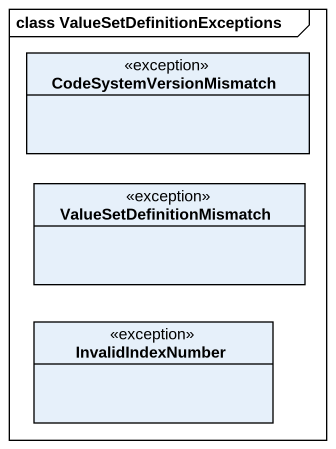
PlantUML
@startuml
mainframe class ValueSetDefinitionExceptions
hide circle
hide empty members
class CodeSystemVersionMismatch <<exception>>
class ValueSetDefinitionMismatch <<exception>>
class InvalidIndexNumber <<exception>>
@enduml
